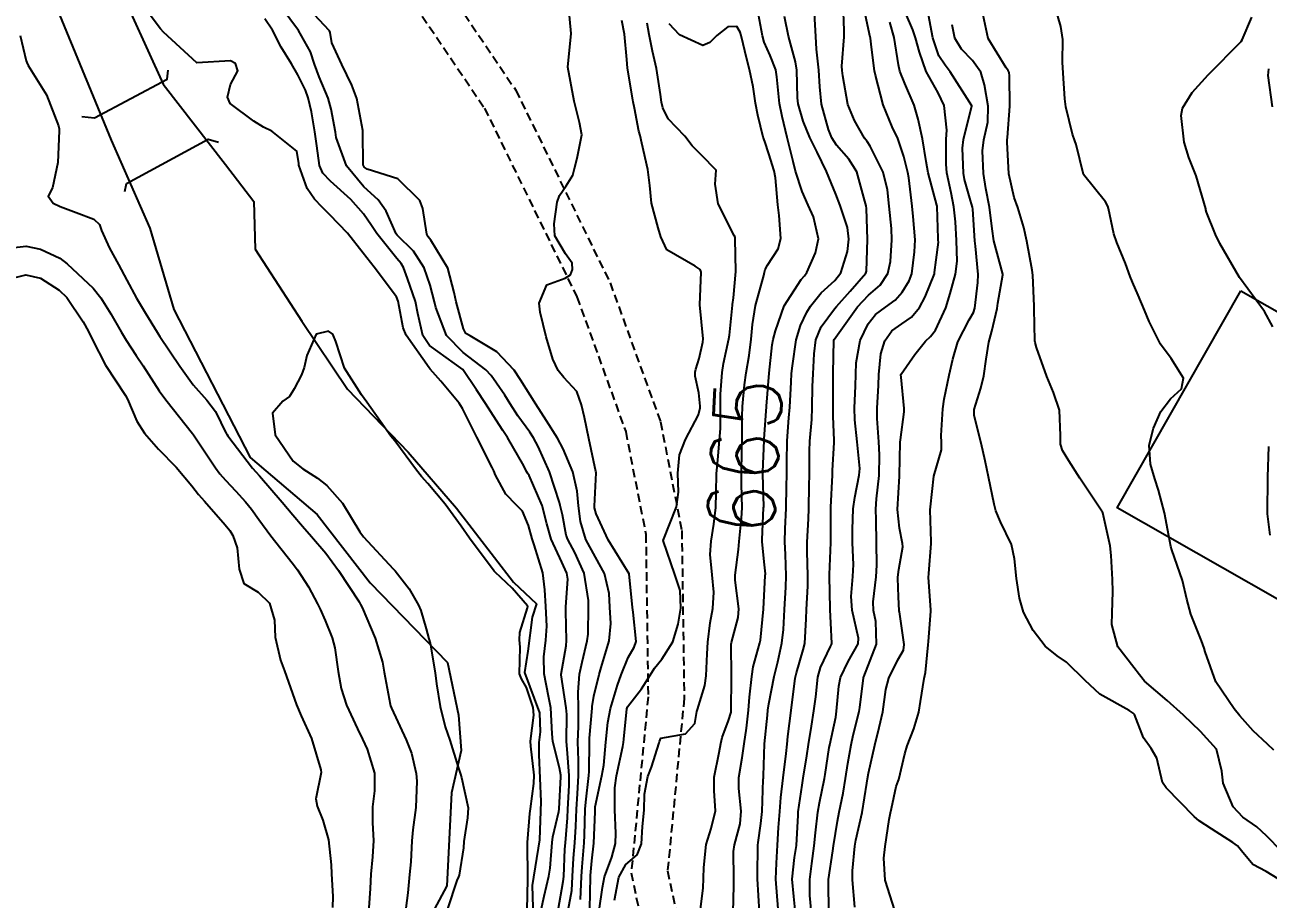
# Model space of a CAD drawing. Header units: metres. Extents: x 292545 to 299085, y 7450245 to 7463078.
# Drawn here: x 296010.8 to 296084.5, y 7461922 to 7461973.9 of the extents above; entities that cross this region are included whole.
import ezdxf
from ezdxf.enums import TextEntityAlignment as Align

# ---------------------------------------------------------------- set-up
doc = ezdxf.new("R2010")
doc.units = ezdxf.units.M
doc.linetypes.add('DASHED', pattern=[0.75, 0.5, -0.25])
for name, color, linetype in [('Cotas', 45, 'Continuous'), ('Curvas de Nivel 1m', 11, 'Continuous'), ('Curvas de Nivel 5m', 15, 'Continuous'), ('Edificações', 30, 'Continuous'), ('Hidrografia', 140, 'Continuous'), ('Pontes e viadutos', 190, 'Continuous'), ('Vias Secundárias', 230, 'DASHED')]:
    doc.layers.add(name, color=color, linetype=linetype)
doc.styles.add('Style-STANDARD', font='STANDARD.shx')

msp = doc.modelspace()

# ---------------------------------------------------------------- linework, layer by layer
at = {"layer": 'Curvas de Nivel 1m', "flags": 128}
for points, elevation in [([(296043.73, 7461922.01), (296043.794, 7461923.356), (296043.824, 7461923.941), (296043.939, 7461925.355), (296043.965, 7461925.82), (296044.008, 7461927.354), (296044.038, 7461927.774), (296044.22, 7461929.353), (296044.235, 7461929.593), (296044.26, 7461931.352), (296044.271, 7461931.577), (296044.419, 7461933.351), (296044.428, 7461933.447), (296044.53, 7461934.063), (296044.832, 7461935.346), (296044.964, 7461935.761), (296045.437, 7461937.337), (296045.532, 7461938.382), (296045.478, 7461939.337), (296045.421, 7461940.158), (296045.152, 7461941.342), (296044.627, 7461942.3), (296044.056, 7461943.349), (296043.728, 7461944.429), (296043.606, 7461945.356), (296043.539, 7461946.224), (296043.282, 7461947.361), (296042.704, 7461948.744), (296042.357, 7461949.374), (296041.708, 7461950.395), (296041.073, 7461951.387), (296040.738, 7461951.923), (296040.177, 7461952.828), (296039.798, 7461953.4), (296038.769, 7461954.497), (296037.183, 7461955.434), (296036.922, 7461955.576), (296036.787, 7461955.85), (296036.351, 7461957.445), (296036.243, 7461958.014), (296035.851, 7461959.45), (296034.849, 7461961.112), (296034.694, 7461961.305), (296034.615, 7461961.464), (296034.383, 7461962.982), (296034.189, 7461963.467), (296032.892, 7461964.748), (296031.075, 7461965.333), (296030.902, 7461965.451), (296030.853, 7461965.511), (296030.827, 7461965.587), (296030.815, 7461967.511), (296030.81, 7461967.626), (296030.465, 7461969.515), (296030.17, 7461970.302), (296029.58, 7461971.524), (296028.986, 7461972.822), (296028.883, 7461973.423), (296028.836, 7461973.532), (296027.022, 7461975.48)], 661), ([(296044.275, 7461921.45), (296044.32, 7461923.351), (296044.325, 7461923.429), (296044.412, 7461924.298), (296044.524, 7461925.348), (296044.597, 7461927.202), (296044.594, 7461927.348), (296044.607, 7461927.5), (296045.002, 7461929.342), (296045.107, 7461929.969), (296045.231, 7461931.339), (296045.347, 7461932.501), (296045.508, 7461933.335), (296045.931, 7461934.724), (296046.138, 7461935.326), (296046.553, 7461936.352), (296046.907, 7461936.969), (296047.026, 7461937.315), (296046.856, 7461939.05), (296046.824, 7461939.318), (296046.613, 7461941.32), (296045.381, 7461943.333), (296044.658, 7461944.885), (296044.562, 7461945.242), (296044.556, 7461945.342), (296044.656, 7461947.314), (296044.655, 7461947.34), (296044.638, 7461947.386), (296044.22, 7461949.347), (296043.963, 7461950.589), (296043.781, 7461951.354), (296043.517, 7461952.135), (296042.749, 7461952.975), (296042.404, 7461953.373), (296042.081, 7461954.059), (296041.694, 7461955.381), (296041.337, 7461956.845), (296041.287, 7461957.385), (296041.731, 7461958.47), (296042.825, 7461958.862), (296043.134, 7461959.06), (296043.259, 7461959.364), (296043.228, 7461959.756), (296042.842, 7461960.311), (296042.209, 7461961.376), (296042.163, 7461962.074), (296042.35, 7461963.375), (296042.483, 7461963.77), (296042.887, 7461964.34), (296043.283, 7461964.978), (296043.376, 7461965.363), (296043.53, 7461965.982), (296043.801, 7461967.357), (296043.668, 7461968.097), (296043.345, 7461969.364), (296042.973, 7461971.37), (296043.171, 7461973.367), (296043.019, 7461975.078)], 662), ([(296056.488, 7461921.199), (296056.388, 7461922.189), (296056.288, 7461923.202), (296056.416, 7461924.5), (296056.533, 7461925.087), (296056.545, 7461925.199), (296056.635, 7461927.004), (296056.651, 7461927.198), (296056.877, 7461928.786), (296056.941, 7461929.195), (296057.164, 7461930.515), (296057.261, 7461931.192), (296057.425, 7461932.275), (296057.582, 7461933.189), (296057.688, 7461934.032), (296057.804, 7461935.187), (296057.964, 7461935.77), (296058.561, 7461937.003), (296058.623, 7461937.118), (296058.641, 7461937.179), (296058.581, 7461938.405), (296058.541, 7461939.181), (296058.537, 7461939.238), (296058.508, 7461941.181), (296058.511, 7461941.284), (296058.579, 7461943.181), (296058.577, 7461943.238), (296058.573, 7461945.181), (296058.575, 7461945.269), (296058.671, 7461947.18), (296058.687, 7461947.458), (296058.784, 7461949.107), (296058.782, 7461949.179), (296058.777, 7461949.242), (296058.728, 7461950.65), (296058.711, 7461951.18), (296058.711, 7461951.202), (296058.72, 7461953.18), (296058.717, 7461953.217), (296058.761, 7461955.18), (296058.783, 7461955.223), (296060.159, 7461957.16), (296060.81, 7461957.841), (296061.513, 7461958.446), (296061.968, 7461959.139), (296062.121, 7461959.85), (296062.209, 7461961.136), (296062.19, 7461961.807), (296062.041, 7461963.138), (296061.935, 7461964.091), (296061.68, 7461965.142), (296060.918, 7461966.695), (296060.729, 7461966.961), (296060.581, 7461967.155), (296059.98, 7461968.211), (296059.593, 7461969.17), (296059.289, 7461970.854), (296059.247, 7461971.176), (296059.242, 7461971.442), (296059.375, 7461973.174), (296059.381, 7461973.558), (296059.304, 7461975.176)], 669), ([(296084.871, 7461930.866), (296084.496, 7461931.211), (296083.629, 7461932.008), (296082.847, 7461932.895), (296082.519, 7461933.31), (296081.418, 7461934.911), (296080.792, 7461936.686), (296080.738, 7461936.918), (296080.569, 7461937.348), (296079.945, 7461938.926), (296079.71, 7461939.821), (296079.449, 7461940.932), (296078.82, 7461942.749), (296078.761, 7461942.939), (296078.642, 7461943.568), (296078.368, 7461944.944), (296078.012, 7461946.286), (296077.804, 7461946.953), (296077.555, 7461947.821), (296077.47, 7461948.958), (296077.716, 7461949.957), (296078.155, 7461950.949), (296078.741, 7461951.706), (296079.395, 7461952.285), (296079.504, 7461952.932), (296078.77, 7461954.1), (296078.138, 7461954.946), (296077.46, 7461956.289), (296077.181, 7461956.956), (296076.812, 7461957.856), (296076.484, 7461958.63), (296076.349, 7461958.967), (296076.071, 7461959.734), (296075.557, 7461960.979), (296075.373, 7461961.498), (296075.045, 7461962.987), (296075.018, 7461963.131), (296074.877, 7461963.38), (296073.569, 7461965.003), (296073.14, 7461966.788), (296073.063, 7461967.009), (296072.927, 7461967.392), (296072.532, 7461969.014), (296072.473, 7461969.492), (296072.369, 7461971.016), (296072.316, 7461971.68), (296072.346, 7461973.016), (296072.228, 7461973.79), (296071.878, 7461975.021)], 676), ([(296041.394, 7461921.38), (296041.571, 7461922.192), (296041.844, 7461923.376), (296041.921, 7461923.862), (296042.042, 7461925.374), (296042.092, 7461925.709), (296042.451, 7461927.213), (296042.47, 7461927.353), (296042.471, 7461927.37), (296042.555, 7461929.286), (296042.554, 7461929.369), (296042.477, 7461929.821), (296042.087, 7461931.374), (296042.046, 7461931.828), (296041.977, 7461933.375), (296041.84, 7461934.067), (296041.565, 7461935.38), (296041.545, 7461936.388), (296041.673, 7461937.379), (296041.734, 7461938.22), (296041.677, 7461939.379), (296041.61, 7461940.373), (296041.497, 7461941.381), (296040.978, 7461943.046), (296040.871, 7461943.388), (296040.651, 7461944.189), (296040.294, 7461945.03), (296039.927, 7461945.401), (296039.305, 7461946.046), (296038.681, 7461947.179), (296038.584, 7461947.421), (296038.489, 7461947.619), (296037.578, 7461949.431), (296036.73, 7461951.121), (296036.53, 7461951.442), (296035.442, 7461952.757), (296034.815, 7461953.459), (296034.754, 7461953.535), (296033.391, 7461955.481), (296033.214, 7461955.91), (296032.908, 7461957.488), (296032.807, 7461957.749), (296031.498, 7461959.503), (296030.841, 7461960.35), (296029.902, 7461961.52), (296028.864, 7461962.623), (296028.399, 7461963.068), (296027.947, 7461963.544), (296027.514, 7461964.182), (296027.029, 7461965.558), (296027.011, 7461965.666), (296026.911, 7461966.386), (296025.426, 7461967.575), (296024.926, 7461967.819), (296024.351, 7461968.166), (296022.947, 7461969.217), (296022.793, 7461969.602), (296022.96, 7461970.343), (296023.406, 7461971.158), (296023.256, 7461971.597), (296022.974, 7461971.745), (296020.973, 7461971.63), (296018.991, 7461973.449), (296018.816, 7461973.652), (296018.204, 7461974.459)], 658), ([(296042.397, 7461921.37), (296042.705, 7461923.061), (296042.734, 7461923.367), (296042.806, 7461924.979), (296042.835, 7461925.366), (296042.959, 7461926.851), (296042.986, 7461927.365), (296043.061, 7461928.77), (296043.066, 7461929.364), (296042.932, 7461930.922), (296042.906, 7461931.366), (296042.913, 7461932.97), (296042.889, 7461933.366), (296042.586, 7461935.326), (296042.588, 7461935.37), (296042.88, 7461937.047), (296042.909, 7461937.367), (296042.856, 7461939.1), (296042.857, 7461939.367), (296042.979, 7461940.996), (296042.916, 7461941.367), (296042.622, 7461942.004), (296041.99, 7461943.377), (296041.739, 7461944.292), (296041.447, 7461945.382), (296040.68, 7461947.146), (296040.585, 7461947.295), (296040.527, 7461947.392), (296040.364, 7461947.719), (296039.397, 7461949.41), (296039.127, 7461949.824), (296038.723, 7461950.444), (296038.088, 7461951.426), (296037.552, 7461952.239), (296036.753, 7461953.44), (296034.774, 7461954.874), (296034.375, 7461955.466), (296034.088, 7461956.763), (296033.932, 7461957.473), (296033.472, 7461958.831), (296033.236, 7461959.484), (296033.085, 7461959.736), (296032.838, 7461960.017), (296031.646, 7461961.502), (296031.335, 7461961.98), (296030.865, 7461962.672), (296030.107, 7461963.518), (296028.889, 7461964.614), (296028.441, 7461965.082), (296028.252, 7461965.54), (296028.08, 7461966.708), (296027.966, 7461967.544), (296027.763, 7461968.725), (296027.572, 7461969.551), (296027.407, 7461970.003), (296026.967, 7461970.92), (296026.578, 7461971.564), (296025.976, 7461972.558), (296025.456, 7461973.573), (296025.003, 7461974.247)], 659), ([(296044.847, 7461921.343), (296045.03, 7461922.704), (296045.161, 7461923.339), (296045.591, 7461924.509), (296045.806, 7461925.329), (296045.829, 7461925.932), (296045.775, 7461927.33), (296045.767, 7461928.631), (296045.868, 7461929.329), (296046.244, 7461931.077), (296046.283, 7461931.323), (296046.298, 7461931.521), (296046.483, 7461933.321), (296046.524, 7461933.44), (296047.35, 7461934.496), (296047.863, 7461935.307), (296048.13, 7461935.721), (296048.553, 7461936.264), (296049.214, 7461937.29), (296049.532, 7461938.333), (296049.673, 7461939.284), (296049.645, 7461940.326), (296049.327, 7461941.289), (296048.643, 7461943.3), (296049.429, 7461945.289), (296049.549, 7461946.164), (296049.508, 7461947.288), (296049.598, 7461948.388), (296049.95, 7461949.281), (296050.728, 7461950.76), (296050.826, 7461951.176), (296050.828, 7461951.269), (296050.741, 7461952.05), (296050.526, 7461953.048), (296050.532, 7461953.273), (296050.569, 7461953.46), (296050.765, 7461954.091), (296050.986, 7461955.061), (296050.998, 7461955.268), (296050.803, 7461957.27), (296050.884, 7461959.207), (296050.877, 7461959.269), (296050.824, 7461959.366), (296050.53, 7461959.572), (296048.842, 7461960.548), (296048.495, 7461961.304), (296048.328, 7461961.836), (296047.948, 7461963.309), (296047.848, 7461964.351), (296047.729, 7461965.312), (296047.377, 7461966.857), (296047.261, 7461967.317), (296047.197, 7461967.588), (296046.939, 7461968.944), (296046.857, 7461969.321), (296046.833, 7461969.432), (296046.518, 7461971.325), (296046.48, 7461971.823), (296046.348, 7461973.326), (296046.183, 7461974.15)], 663), ([(296052.797, 7461921.246), (296052.827, 7461922.816), (296052.823, 7461923.246), (296052.809, 7461924.856), (296052.858, 7461925.246), (296053.193, 7461926.491), (296053.256, 7461927.242), (296053.114, 7461928.593), (296053.124, 7461929.243), (296053.322, 7461930.404), (296053.442, 7461931.241), (296053.582, 7461932.164), (296053.702, 7461933.238), (296053.761, 7461934.007), (296053.894, 7461935.236), (296053.982, 7461935.802), (296054.375, 7461937.232), (296054.406, 7461937.391), (296054.593, 7461939.23), (296054.695, 7461941.229), (296054.696, 7461941.311), (296054.621, 7461942.029), (296054.508, 7461943.231), (296054.506, 7461943.36), (296054.595, 7461945.231), (296054.599, 7461945.295), (296054.545, 7461947.231), (296054.548, 7461947.368), (296054.632, 7461949.231), (296054.636, 7461949.309), (296054.728, 7461950.72), (296054.761, 7461951.23), (296054.764, 7461951.26), (296054.921, 7461953.227), (296055.093, 7461954.91), (296055.158, 7461955.224), (296055.303, 7461955.737), (296055.813, 7461957.215), (296056.819, 7461958.777), (296057.017, 7461959.002), (296057.159, 7461959.197), (296057.67, 7461960.362), (296057.846, 7461961.19), (296057.557, 7461962.502), (296057.235, 7461963.196), (296056.885, 7461964.007), (296056.495, 7461965.204), (296056.34, 7461965.774), (296055.994, 7461967.209), (296055.693, 7461968.455), (296055.542, 7461969.214), (296055.374, 7461970.808), (296055.309, 7461971.217), (296054.981, 7461972.074), (296054.624, 7461972.86), (296054.524, 7461973.227), (296054.281, 7461974.506)], 666), ([(296054.355, 7461921.249), (296054.227, 7461923.232), (296054.221, 7461923.415), (296054.258, 7461925.232), (296054.273, 7461925.384), (296054.436, 7461926.513), (296054.499, 7461927.229), (296054.573, 7461929.127), (296054.577, 7461929.228), (296054.59, 7461929.344), (296054.655, 7461931.228), (296054.815, 7461932.929), (296054.853, 7461933.225), (296054.909, 7461933.606), (296055.222, 7461935.22), (296055.428, 7461936.093), (296055.678, 7461937.213), (296055.773, 7461938.014), (296055.831, 7461939.211), (296055.916, 7461940.521), (296055.937, 7461941.21), (296055.887, 7461942.473), (296055.854, 7461943.212), (296055.866, 7461943.99), (296055.932, 7461945.211), (296055.956, 7461946.491), (296055.962, 7461947.211), (296055.964, 7461947.941), (296055.998, 7461949.211), (296056.099, 7461950.582), (296056.146, 7461951.209), (296056.221, 7461952.681), (296056.257, 7461953.207), (296056.3, 7461953.667), (296056.527, 7461955.204), (296056.791, 7461956.046), (296057.161, 7461956.835), (296057.375, 7461957.194), (296058.017, 7461957.982), (296058.818, 7461958.717), (296059.172, 7461959.175), (296059.579, 7461960.432), (296059.644, 7461961.168), (296059.562, 7461961.872), (296059.142, 7461963.176), (296058.883, 7461963.843), (296058.32, 7461965.186), (296057.77, 7461966.336), (296057.334, 7461967.196), (296056.933, 7461968.172), (296056.636, 7461969.203), (296056.595, 7461969.556), (296056.571, 7461971.204), (296056.483, 7461971.7), (296056.063, 7461973.209), (296055.836, 7461974.38)], 667), ([(296055.476, 7461921.213), (296055.407, 7461922.196), (296055.327, 7461923.216), (296055.357, 7461924.161), (296055.425, 7461925.215), (296055.483, 7461926.264), (296055.556, 7461927.213), (296055.622, 7461928.045), (296055.753, 7461929.211), (296055.938, 7461930.659), (296055.988, 7461931.208), (296056.032, 7461931.675), (296056.228, 7461933.204), (296056.47, 7461935.129), (296056.481, 7461935.201), (296056.545, 7461935.444), (296056.944, 7461936.811), (296057.032, 7461937.195), (296057.121, 7461938.659), (296057.139, 7461939.195), (296057.217, 7461940.584), (296057.224, 7461941.194), (296057.178, 7461942.644), (296057.186, 7461943.194), (296057.261, 7461944.586), (296057.276, 7461945.194), (296057.302, 7461946.569), (296057.31, 7461947.194), (296057.307, 7461948.591), (296057.34, 7461949.194), (296057.449, 7461950.469), (296057.476, 7461951.193), (296057.502, 7461952.436), (296057.53, 7461953.192), (296057.586, 7461954.376), (296057.695, 7461955.191), (296058.01, 7461955.968), (296058.801, 7461957.033), (296058.926, 7461957.178), (296059.726, 7461958.08), (296060.654, 7461959.153), (296060.702, 7461959.274), (296060.76, 7461961.151), (296060.707, 7461962.988), (296060.677, 7461963.153), (296060.599, 7461963.432), (296060.126, 7461965.162), (296059.654, 7461965.913), (296058.919, 7461966.757), (296058.648, 7461967.183), (296058.434, 7461967.679), (296058.023, 7461969.189), (296057.931, 7461970.218), (296057.874, 7461971.191), (296057.733, 7461972.445), (296057.689, 7461973.193), (296057.621, 7461974.58)], 668), ([(296059.996, 7461921.546), (296059.859, 7461923.165), (296059.871, 7461923.703), (296060.015, 7461925.164), (296060.07, 7461925.52), (296060.443, 7461927.16), (296060.725, 7461928.9), (296060.763, 7461929.156), (296060.821, 7461929.499), (296061.183, 7461931.15), (296061.457, 7461932.197), (296061.664, 7461933.143), (296061.849, 7461934.454), (296062.021, 7461935.138), (296062.554, 7461936.218), (296062.89, 7461936.797), (296062.937, 7461937.126), (296062.654, 7461939.067), (296062.645, 7461939.129), (296062.601, 7461939.953), (296062.547, 7461941.066), (296062.551, 7461941.131), (296062.617, 7461941.582), (296062.843, 7461942.915), (296062.838, 7461943.128), (296062.646, 7461944.02), (296062.528, 7461945.132), (296062.658, 7461947.105), (296062.66, 7461947.13), (296062.661, 7461947.152), (296062.702, 7461949.13), (296062.714, 7461949.277), (296062.931, 7461950.928), (296062.935, 7461951.128), (296062.751, 7461952.987), (296062.741, 7461953.13), (296062.754, 7461953.172), (296063.558, 7461954.335), (296064.192, 7461955.116), (296064.498, 7461955.401), (296064.789, 7461955.767), (296065.398, 7461957.101), (296065.67, 7461957.956), (296065.971, 7461959.093), (296066.068, 7461959.858), (296066.03, 7461961.092), (296065.974, 7461962.203), (296065.884, 7461963.095), (296065.712, 7461963.928), (296065.473, 7461965.101), (296065.422, 7461965.617), (296065.433, 7461967.102), (296065.459, 7461967.633), (296065.312, 7461969.104), (296064.954, 7461969.846), (296064.235, 7461971.117), (296063.832, 7461972.274), (296063.601, 7461973.124), (296063.454, 7461973.58), (296063.008, 7461974.6)], 672), ([(296062.376, 7461921.357), (296061.811, 7461923.139), (296061.732, 7461924.456), (296061.808, 7461925.139), (296062.044, 7461926.741), (296062.128, 7461927.135), (296062.182, 7461927.399), (296062.466, 7461928.698), (296062.576, 7461929.025), (296062.614, 7461929.129), (296062.967, 7461930.646), (296063.107, 7461931.124), (296063.496, 7461932.132), (296063.8, 7461933.117), (296063.902, 7461933.743), (296064.121, 7461935.114), (296064.19, 7461935.47), (296064.357, 7461937.112), (296064.369, 7461937.309), (296064.512, 7461939.111), (296064.515, 7461939.19), (296064.381, 7461941.112), (296064.387, 7461941.341), (296064.527, 7461943.111), (296064.532, 7461943.213), (296064.476, 7461945.112), (296064.49, 7461945.287), (296064.683, 7461947.11), (296065.138, 7461948.672), (296065.153, 7461949.103), (296065.134, 7461949.521), (296065.224, 7461951.103), (296065.312, 7461951.675), (296065.608, 7461953.097), (296065.81, 7461954.052), (296066.123, 7461955.09), (296066.796, 7461956.38), (296067.054, 7461956.823), (296067.127, 7461957.077), (296067.293, 7461958.6), (296067.316, 7461959.075), (296067.167, 7461960.758), (296067.132, 7461961.077), (296066.999, 7461962.951), (296066.981, 7461963.079), (296066.877, 7461963.458), (296066.515, 7461964.711), (296066.451, 7461965.087), (296066.4, 7461966.57), (296066.447, 7461967.087), (296066.943, 7461969.08), (296065.668, 7461971.1), (296065.359, 7461971.486), (296064.982, 7461972.052), (296064.63, 7461973.114), (296064.373, 7461974.476)], 673), ([(296084.794, 7461955.962), (296084.305, 7461956.875), (296082.823, 7461958.89), (296081.661, 7461960.908), (296081.396, 7461961.45), (296080.871, 7461962.772), (296080.834, 7461962.92), (296080.821, 7461962.973), (296080.262, 7461964.926), (296079.823, 7461966.017), (296079.538, 7461966.934), (296079.368, 7461968.507), (296079.438, 7461968.935), (296080.023, 7461969.863), (296080.973, 7461970.92), (296082.93, 7461972.891), (296082.994, 7461972.994), (296083.555, 7461974.337)], 677), ([(296045.754, 7461921.958), (296046.005, 7461923.326), (296046.41, 7461924.07), (296047.084, 7461924.645), (296047.352, 7461925.311), (296047.417, 7461926.332), (296047.505, 7461927.309), (296047.531, 7461928.241), (296047.727, 7461929.307), (296047.941, 7461929.843), (296048.396, 7461931.301), (296048.413, 7461931.382), (296048.497, 7461931.571), (296049.963, 7461931.823), (296050.511, 7461932.449), (296050.641, 7461933.149), (296050.669, 7461933.269), (296051.111, 7461934.69), (296051.185, 7461935.264), (296051.241, 7461936.578), (296051.278, 7461937.263), (296051.429, 7461938.413), (296051.584, 7461939.26), (296051.635, 7461940.227), (296051.532, 7461941.261), (296051.432, 7461942.461), (296051.478, 7461943.262), (296051.637, 7461944.272), (296051.764, 7461945.259), (296051.785, 7461946.145), (296051.8, 7461947.259), (296051.873, 7461948.081), (296051.986, 7461949.257), (296052.028, 7461949.949), (296052.029, 7461951.257), (296052.026, 7461951.971), (296052.129, 7461953.256), (296052.221, 7461953.795), (296052.531, 7461955.253), (296052.561, 7461955.477), (296052.741, 7461957.251), (296052.749, 7461957.305), (296052.807, 7461957.685), (296052.939, 7461959.248), (296052.908, 7461961.194), (296052.908, 7461961.249), (296052.904, 7461961.3), (296052.854, 7461961.388), (296051.904, 7461963.26), (296051.727, 7461964.425), (296051.779, 7461965.261), (296050.912, 7461966.155), (296050.346, 7461966.707), (296049.91, 7461967.285), (296049.429, 7461967.793), (296048.933, 7461968.304), (296048.612, 7461968.968), (296048.54, 7461969.296), (296048.484, 7461969.763), (296048.241, 7461971.301), (296047.997, 7461972.319), (296047.806, 7461973.308), (296047.676, 7461973.987)], 664), ([(296058.467, 7461921.179), (296058.447, 7461923.135), (296058.452, 7461923.18), (296058.699, 7461924.898), (296058.737, 7461925.177), (296058.973, 7461926.639), (296059.083, 7461927.174), (296059.32, 7461928.311), (296059.455, 7461929.17), (296059.59, 7461930.061), (296059.783, 7461931.167), (296059.911, 7461931.756), (296060.261, 7461933.163), (296060.302, 7461933.385), (296060.517, 7461935.16), (296060.524, 7461935.179), (296060.543, 7461935.212), (296061.285, 7461937.149), (296061.245, 7461938.488), (296061.106, 7461939.152), (296061.102, 7461939.656), (296061.266, 7461941.15), (296061.311, 7461941.841), (296061.299, 7461943.15), (296061.277, 7461944.527), (296061.258, 7461945.151), (296061.295, 7461945.776), (296061.455, 7461947.148), (296061.47, 7461948.373), (296061.43, 7461949.143), (296061.33, 7461950.541), (296061.33, 7461951.144), (296061.405, 7461952.484), (296061.427, 7461953.143), (296061.542, 7461954.371), (296061.777, 7461955.14), (296062.199, 7461955.726), (296062.793, 7461956.15), (296063.373, 7461956.549), (296063.835, 7461957.12), (296064.174, 7461957.751), (296064.722, 7461959.111), (296064.741, 7461959.194), (296064.835, 7461959.944), (296064.96, 7461961), (296064.958, 7461961.108), (296064.957, 7461961.211), (296064.894, 7461963.11), (296064.889, 7461963.126), (296064.874, 7461963.196), (296064.363, 7461965.115), (296064.237, 7461965.789), (296064.022, 7461967.119), (296063.768, 7461968.288), (296063.523, 7461969.124), (296062.962, 7461970.412), (296062.681, 7461971.133), (296062.596, 7461971.515), (296062.335, 7461973.137), (296062.091, 7461974.051)], 671), ([(296085.74, 7461922.857), (296084.411, 7461923.659), (296083.614, 7461924.081), (296082.946, 7461924.892), (296082.712, 7461925.182), (296082.428, 7461925.386), (296081.159, 7461926.189), (296080.44, 7461926.663), (296080.141, 7461926.923), (296078.468, 7461928.622), (296078.256, 7461928.943), (296077.915, 7461930.376), (296077.589, 7461930.954), (296077.133, 7461931.594), (296076.589, 7461932.969), (296076.514, 7461933.06), (296076.274, 7461933.215), (296074.531, 7461934.18), (296073.666, 7461934.999), (296072.554, 7461936.074), (296072.004, 7461936.465), (296071.299, 7461937.029), (296070.577, 7461937.957), (296070.012, 7461939.046), (296069.776, 7461939.874), (296069.598, 7461941.05), (296069.474, 7461942.202), (296069.304, 7461943.053), (296068.653, 7461944.401), (296068.373, 7461945.063), (296068.273, 7461945.458), (296067.926, 7461947.068), (296067.738, 7461948.029), (296067.499, 7461949.072), (296067.087, 7461950.717), (296067.093, 7461951.076), (296067.483, 7461952.335), (296067.655, 7461953.071), (296067.787, 7461954.05), (296067.957, 7461955.068), (296068.14, 7461955.716), (296068.443, 7461957.064), (296068.488, 7461957.381), (296068.791, 7461959.06), (296068.785, 7461959.099), (296068.255, 7461961.066), (296068.149, 7461961.778), (296068.001, 7461963.069), (296067.773, 7461964.182), (296067.63, 7461965.073), (296067.582, 7461966.404), (296067.658, 7461967.073), (296067.888, 7461968.116), (296067.913, 7461969.07), (296067.7, 7461970.334), (296067.472, 7461971.075), (296066.98, 7461971.762), (296066.331, 7461972.435), (296065.929, 7461973.096), (296065.788, 7461973.886)], 674), ([(296010.495, 7461973.255), (296010.845, 7461971.742), (296010.875, 7461971.645), (296010.97, 7461971.465), (296012.047, 7461969.729), (296012.753, 7461967.894), (296012.796, 7461967.721), (296012.804, 7461967.604), (296012.715, 7461965.723), (296012.397, 7461964.21), (296012.149, 7461963.731), (296012.45, 7461963.307), (296012.867, 7461963.1), (296013.818, 7461962.756), (296014.859, 7461962.354), (296015.201, 7461962.039), (296015.322, 7461961.693), (296015.795, 7461960.638), (296016.329, 7461959.678), (296016.819, 7461958.739), (296017.398, 7461957.664), (296017.917, 7461956.786), (296018.615, 7461955.653), (296018.678, 7461955.548), (296018.78, 7461955.403), (296019.963, 7461953.638), (296020.746, 7461952.527), (296021.552, 7461951.618), (296022.076, 7461950.959), (296022.713, 7461949.652), (296022.742, 7461949.6), (296022.807, 7461949.504), (296024.275, 7461947.584), (296024.461, 7461947.364), (296024.678, 7461947.128), (296026.029, 7461945.566), (296026.656, 7461944.819), (296027.245, 7461944.147), (296027.781, 7461943.543), (296028.628, 7461942.536), (296029.378, 7461941.522), (296030.594, 7461939.65), (296030.682, 7461939.509), (296030.779, 7461939.321), (296031.544, 7461937.5), (296031.974, 7461936.073), (296032.09, 7461935.495), (296032.43, 7461933.585), (296032.455, 7461933.491), (296032.521, 7461933.344), (296033.391, 7461931.477), (296033.696, 7461930.683), (296033.976, 7461929.467), (296034.016, 7461929.015), (296033.958, 7461927.467), (296033.783, 7461926.126), (296033.722, 7461925.477), (296033.661, 7461924.227), (296033.59, 7461923.478), (296033.482, 7461922.389), (296033.373, 7461921.48)], 658), ([(296084.792, 7461969.024), (296084.517, 7461970.874), (296084.561, 7461971.282)], 678), ([(296009.951, 7461960.65), (296010.843, 7461960.763), (296011.689, 7461960.585), (296012.836, 7461960.045), (296013.284, 7461959.715), (296014.811, 7461958.262), (296015.273, 7461957.693), (296015.862, 7461956.752), (296016.472, 7461955.683), (296016.778, 7461955.177), (296017.374, 7461954.276), (296017.785, 7461953.665), (296018.741, 7461952.183), (296019.121, 7461951.646), (296020.713, 7461949.654), (296020.778, 7461949.563), (296022.077, 7461947.609), (296022.335, 7461947.261), (296022.676, 7461946.877), (296023.29, 7461946.222), (296023.858, 7461945.592), (296024.22, 7461945.148), (296024.653, 7461944.549), (296025.362, 7461943.573), (296026.619, 7461941.975), (296026.948, 7461941.555), (296027.6, 7461940.542), (296028.137, 7461939.537), (296028.281, 7461939.226), (296028.583, 7461938.554), (296029.007, 7461937.526), (296029.153, 7461936.935), (296029.353, 7461935.528), (296029.525, 7461934.517), (296029.843, 7461933.52), (296030.502, 7461932.123), (296030.804, 7461931.507), (296031.078, 7461930.913), (296031.511, 7461929.5), (296031.507, 7461928.455), (296031.385, 7461927.501), (296031.383, 7461926.556), (296031.44, 7461925.5), (296031.386, 7461924.527), (296031.287, 7461923.501), (296031.246, 7461922.65), (296031.164, 7461921.502)], 659), ([(296040.563, 7461921.388), (296040.599, 7461923.189), (296040.603, 7461923.388), (296040.578, 7461925.232), (296040.584, 7461925.388), (296040.732, 7461927.104), (296040.765, 7461927.387), (296040.964, 7461928.889), (296040.977, 7461929.385), (296040.777, 7461931.101), (296040.772, 7461931.387), (296040.958, 7461932.944), (296040.93, 7461933.386), (296040.535, 7461934.584), (296040.237, 7461935.091), (296040.12, 7461935.396), (296040.141, 7461936.978), (296040.12, 7461937.397), (296040.131, 7461937.835), (296040.591, 7461939.294), (296040.603, 7461939.379), (296040.593, 7461939.431), (296039.67, 7461940.47), (296038.671, 7461941.419), (296038.614, 7461941.485), (296037.146, 7461943.435), (296036.65, 7461944.145), (296035.699, 7461945.45), (296034.675, 7461946.681), (296034.301, 7461947.087), (296033.994, 7461947.47), (296032.709, 7461949.2), (296032.487, 7461949.492), (296031.856, 7461950.364), (296031.057, 7461951.507), (296030.739, 7461951.932), (296029.737, 7461953.52), (296029.212, 7461955.092), (296029.029, 7461955.528), (296028.785, 7461955.708), (296028.046, 7461955.541), (296027.492, 7461954.271), (296027.334, 7461953.551), (296027.178, 7461953.132), (296026.744, 7461952.3), (296026.458, 7461951.841), (296026.077, 7461951.567), (296025.449, 7461950.85), (296025.623, 7461949.571), (296026.69, 7461948.008), (296027.257, 7461947.551), (296028.129, 7461946.989), (296028.673, 7461946.552), (296029.603, 7461945.521), (296030.646, 7461943.819), (296030.857, 7461943.508), (296032.615, 7461941.62), (296032.741, 7461941.488), (296033.556, 7461940.429), (296034.126, 7461939.467), (296034.263, 7461939.138), (296034.572, 7461938.057), (296034.737, 7461937.458), (296034.805, 7461937.213), (296035.102, 7461935.454), (296035.195, 7461934.795), (296035.404, 7461933.451), (296035.711, 7461932.242), (296035.984, 7461931.445), (296036.477, 7461929.857), (296036.604, 7461929.439), (296036.675, 7461929.234), (296037.073, 7461927.434), (296037.036, 7461926.842), (296036.818, 7461925.436), (296036.788, 7461925.067), (296036.538, 7461923.439), (296036.495, 7461923.346), (296036.398, 7461923.135), (296035.83, 7461921.448)], 657), ([(296084.644, 7461943.623), (296084.491, 7461944.872), (296084.484, 7461945.053), (296084.501, 7461946.872), (296084.506, 7461947.051), (296084.561, 7461948.871)], 677)]:
    msp.add_lwpolyline(points, dxfattribs=dict(at, elevation=elevation))
at = {"layer": 'Curvas de Nivel 5m', "flags": 128}
for points, elevation in [([(296042.999, 7461921.364), (296043.207, 7461922.545), (296043.265, 7461923.361), (296043.317, 7461924.458), (296043.384, 7461925.36), (296043.457, 7461926.341), (296043.498, 7461927.36), (296043.556, 7461928.265), (296043.619, 7461929.359), (296043.603, 7461930.238), (296043.581, 7461931.359), (296043.603, 7461932.262), (296043.611, 7461933.359), (296043.587, 7461934.304), (296043.667, 7461935.359), (296043.825, 7461936.083), (296044.132, 7461937.354), (296044.181, 7461937.742), (296044.211, 7461939.354), (296044.21, 7461939.74), (296043.939, 7461941.357), (296043.399, 7461942.595), (296042.973, 7461943.365), (296042.886, 7461943.608), (296042.657, 7461944.817), (296042.531, 7461945.371), (296042.48, 7461945.557), (296041.885, 7461947.378), (296041.219, 7461948.871), (296040.937, 7461949.388), (296040.716, 7461949.721), (296040.017, 7461950.691), (296039.557, 7461951.408), (296039.241, 7461951.915), (296038.745, 7461952.627), (296038.423, 7461953.088), (296038.115, 7461953.42), (296036.768, 7461954.457), (296035.774, 7461955.45), (296035.141, 7461957.115), (296035.07, 7461957.457), (296034.818, 7461958.439), (296034.459, 7461959.466), (296033.827, 7461960.459), (296032.852, 7461961.418), (296032.798, 7461961.491), (296032.204, 7461962.827), (296031.717, 7461963.497), (296030.884, 7461964.277), (296029.841, 7461965.521), (296029.239, 7461967.208), (296029.188, 7461967.527), (296028.943, 7461968.88), (296028.755, 7461969.533), (296028.221, 7461970.797), (296027.958, 7461971.545), (296027.715, 7461972.284), (296026.993, 7461973.55), (296025.512, 7461975.573)], 660), ([(296057.434, 7461921.189), (296057.344, 7461922.235), (296057.334, 7461923.191), (296057.463, 7461924.138), (296057.595, 7461925.188), (296057.669, 7461925.949), (296057.819, 7461927.186), (296057.911, 7461927.726), (296058.202, 7461929.183), (296058.247, 7461929.411), (296058.491, 7461931.013), (296058.516, 7461931.156), (296058.518, 7461931.18), (296058.874, 7461932.821), (296058.927, 7461933.176), (296059.047, 7461934.666), (296059.155, 7461935.174), (296059.605, 7461936.117), (296060.197, 7461937.164), (296060.224, 7461937.507), (296059.843, 7461939.167), (296059.786, 7461939.983), (296059.895, 7461941.167), (296059.917, 7461941.869), (296059.864, 7461943.168), (296059.862, 7461943.95), (296059.916, 7461945.167), (296059.998, 7461945.839), (296060.262, 7461947.164), (296060.292, 7461947.561), (296060.152, 7461949.158), (296060.013, 7461950.448), (296059.99, 7461951.161), (296060.036, 7461952.451), (296060.059, 7461953.16), (296060.083, 7461953.84), (296060.33, 7461955.157), (296060.793, 7461956.155), (296061.239, 7461956.705), (296061.83, 7461957.14), (296062.392, 7461957.549), (296062.812, 7461958.032), (296063.235, 7461958.71), (296063.379, 7461959.124), (296063.552, 7461960.413), (296063.575, 7461961.123), (296063.469, 7461962.522), (296063.408, 7461963.125), (296063.21, 7461964.815), (296063.15, 7461965.128), (296062.912, 7461966.084), (296062.552, 7461967.134), (296062.227, 7461967.84), (296061.694, 7461969.142), (296061.223, 7461970.893), (296061.174, 7461971.148), (296060.987, 7461972.569), (296060.931, 7461973.09), (296060.919, 7461973.151), (296060.577, 7461974.725)], 670), ([(296085.325, 7461924.861), (296084.432, 7461925.783), (296083.861, 7461926.303), (296083.029, 7461926.891), (296082.452, 7461927.494), (296081.849, 7461928.906), (296081.769, 7461929.618), (296081.47, 7461930.91), (296080.503, 7461931.972), (296079.513, 7461932.93), (296078.526, 7461933.799), (296077.197, 7461934.96), (296076.901, 7461935.319), (296076.551, 7461935.761), (296075.603, 7461936.98), (296075.251, 7461938.315), (296075.271, 7461938.983), (296075.319, 7461940.27), (296075.292, 7461940.983), (296075.212, 7461942.399), (296075.146, 7461942.985), (296074.711, 7461944.941), (296074.692, 7461944.99), (296074.663, 7461945.036), (296073.347, 7461947.003), (296072.693, 7461948.022), (296072.318, 7461948.635), (296072.201, 7461949.018), (296072.199, 7461949.529), (296072.139, 7461951.019), (296071.797, 7461952.078), (296071.405, 7461953.03), (296070.779, 7461954.75), (296070.698, 7461955.041), (296070.688, 7461955.137), (296070.651, 7461957.042), (296070.653, 7461957.193), (296070.572, 7461959.043), (296070.529, 7461959.341), (296070.207, 7461961.046), (296070.041, 7461961.868), (296069.679, 7461963.052), (296069.464, 7461963.636), (296069.135, 7461965.056), (296069.045, 7461966.935), (296069.049, 7461967.058), (296069.067, 7461967.201), (296069.198, 7461969.056), (296069.175, 7461970.852), (296069.156, 7461971.057), (296069.102, 7461971.186), (296068.976, 7461971.343), (296067.921, 7461973.071), (296067.616, 7461974.464)], 675), ([(296050.831, 7461921.273), (296051.001, 7461922.664), (296051.033, 7461923.271), (296051.042, 7461923.903), (296051.194, 7461925.268), (296051.487, 7461926.215), (296051.744, 7461927.261), (296051.657, 7461928.454), (296051.66, 7461929.262), (296051.953, 7461930.724), (296052.059, 7461931.257), (296052.142, 7461931.61), (296052.513, 7461932.616), (296052.659, 7461933.111), (296052.672, 7461933.249), (296052.681, 7461935.109), (296052.682, 7461935.249), (296052.668, 7461937.143), (296052.681, 7461937.249), (296053.091, 7461938.739), (296053.119, 7461939.245), (296052.905, 7461940.952), (296052.903, 7461941.247), (296053.101, 7461942.773), (296053.145, 7461943.245), (296053.282, 7461944.615), (296053.315, 7461945.243), (296053.289, 7461946.632), (296053.279, 7461947.244), (296053.311, 7461948.637), (296053.32, 7461949.244), (296053.322, 7461950.649), (296053.349, 7461951.244), (296053.466, 7461952.523), (296053.557, 7461953.242), (296053.728, 7461954.281), (296053.851, 7461955.239), (296053.927, 7461956.103), (296054.106, 7461957.237), (296054.611, 7461959.013), (296054.649, 7461959.223), (296054.68, 7461959.368), (296054.829, 7461959.629), (296055.456, 7461960.602), (296055.609, 7461961.212), (296055.507, 7461962.573), (296055.43, 7461963.214), (296055.296, 7461964.817), (296055.219, 7461965.217), (296054.913, 7461966.239), (296054.656, 7461966.96), (296054.576, 7461967.225), (296054.243, 7461968.537), (296054.112, 7461969.232), (296053.974, 7461970.218), (296053.764, 7461971.238), (296053.59, 7461971.852), (296053.262, 7461973.246), (296053.208, 7461973.459), (296052.998, 7461973.79), (296052.48, 7461973.773), (296051.812, 7461973.262), (296051.41, 7461972.845), (296050.987, 7461972.661), (296049.611, 7461973.284), (296049, 7461973.949)], 665), ([(296009.776, 7461958.803), (296010.823, 7461959.059), (296011.698, 7461958.858), (296012.809, 7461958.141), (296013.249, 7461957.716), (296014.232, 7461956.263), (296014.548, 7461955.702), (296014.778, 7461955.204), (296015.558, 7461953.692), (296016.736, 7461951.899), (296016.857, 7461951.678), (296017.418, 7461950.368), (296017.864, 7461949.663), (296018.699, 7461948.723), (296019.735, 7461947.639), (296020.672, 7461946.539), (296021.072, 7461946.029), (296021.416, 7461945.622), (296022.649, 7461944.229), (296022.926, 7461943.886), (296023.099, 7461943.603), (296023.361, 7461942.87), (296023.475, 7461941.597), (296023.749, 7461940.738), (296024.599, 7461940.236), (296025.283, 7461939.573), (296025.585, 7461938.568), (296025.612, 7461937.57), (296025.929, 7461936.19), (296026.179, 7461935.564), (296026.533, 7461934.56), (296026.875, 7461933.556), (296027.161, 7461932.906), (296027.765, 7461931.547), (296028.329, 7461929.687), (296028.338, 7461929.541), (296028.028, 7461927.973), (296028.104, 7461927.543), (296028.44, 7461926.709), (296028.784, 7461925.535), (296028.939, 7461924.063), (296028.955, 7461923.532), (296029.031, 7461922.172), (296029.025, 7461921.53)], 660)]:
    msp.add_lwpolyline(points, dxfattribs=dict(at, elevation=elevation))
at = {"layer": 'Edificações'}
msp.add_lwpolyline([(296082.904, 7461958.102), (296098.671, 7461949.121), (296091.339, 7461936.248), (296075.571, 7461945.229)], close=True, dxfattribs=at)
at = {"layer": 'Hidrografia', "elevation": 682.882}
msp.add_lwpolyline([(296010.393, 7461980.924), (296012.027, 7461976.422), (296015.888, 7461967.053), (296018.175, 7461961.833), (296019.612, 7461957.004), (296024.125, 7461948.225), (296028.111, 7461944.832), (296031.247, 7461940.786), (296035.832, 7461936.061), (296036.485, 7461932.929), (296036.654, 7461930.834), (296036.079, 7461928.333), (296035.791, 7461922.82), (296034.149, 7461919.745), (296030.038, 7461912.169), (296027.492, 7461910.16), (296026.097, 7461908.561), (296025.522, 7461905.117), (296024.537, 7461898.984), (296024.208, 7461896.196), (296023.962, 7461893.285), (296023.757, 7461888.177)], dxfattribs=at)
at = {"layer": 'Hidrografia'}
msp.add_lwpolyline([(296016.147, 7461976.596), (296018.972, 7461970.359), (296022.67, 7461965.599), (296024.359, 7461963.399), (296024.433, 7461960.575), (296027.19, 7461956.303), (296029.908, 7461952.27), (296033.512, 7461948.544), (296036.377, 7461945.207), (296039.756, 7461940.83), (296041.115, 7461939.547), (296040.858, 7461938.74), (296040.601, 7461936.723), (296040.417, 7461935.476), (296041.299, 7461933.081), (296041.336, 7461931.945), (296041.262, 7461931.321), (296041.262, 7461930.588), (296041.372, 7461927.821), (296041.299, 7461925.548), (296040.858, 7461922.834), (296040.931, 7461920.873)], dxfattribs=at)
at = {"layer": 'Pontes e viadutos'}
for points in [[(296014.145, 7461968.442), (296014.897, 7461968.364), (296019.209, 7461970.655), (296019.268, 7461971.188)], [(296016.697, 7461964.004), (296016.791, 7461964.48), (296021.648, 7461967.101), (296022.255, 7461966.927)]]:
    msp.add_lwpolyline(points, dxfattribs=at)
at = {"layer": 'Vias Secundárias'}
for points in [[(296022.068, 7461998.473), (296024.133, 7461992.394), (296026.82, 7461987.646), (296030.942, 7461981.381), (296035.166, 7461976.997), (296039.889, 7461970.01), (296045.487, 7461958.584), (296048.477, 7461950.333), (296049.74, 7461943.886), (296049.88, 7461933.937), (296048.898, 7461923.707), (296051.003, 7461913.477), (296052.53, 7461909.071), (296056.407, 7461903.595), (296062.887, 7461896.459), (296085.466, 7461878.477)], [(296020.045, 7461997.785), (296022.175, 7461991.517), (296024.995, 7461986.531), (296029.265, 7461980.041), (296033.499, 7461975.647), (296038.036, 7461968.937), (296043.518, 7461957.748), (296046.412, 7461949.76), (296047.606, 7461943.664), (296047.742, 7461934.024), (296046.74, 7461923.591), (296048.938, 7461912.909), (296050.61, 7461908.084), (296054.738, 7461902.254), (296061.421, 7461894.895), (296084.195, 7461876.758), (296092.135, 7461871.318)]]:
    msp.add_lwpolyline(points, dxfattribs=at)

# ---------------------------------------------------------------- texts
at = {"layer": 'Cotas', "style": 'Style-STANDARD'}
msp.add_text('665', height=4, rotation=86.52637, dxfattribs=at).set_placement((296053.468, 7461948.29, 665), align=Align.MIDDLE_CENTER)

doc.saveas('drawing.dxf')
